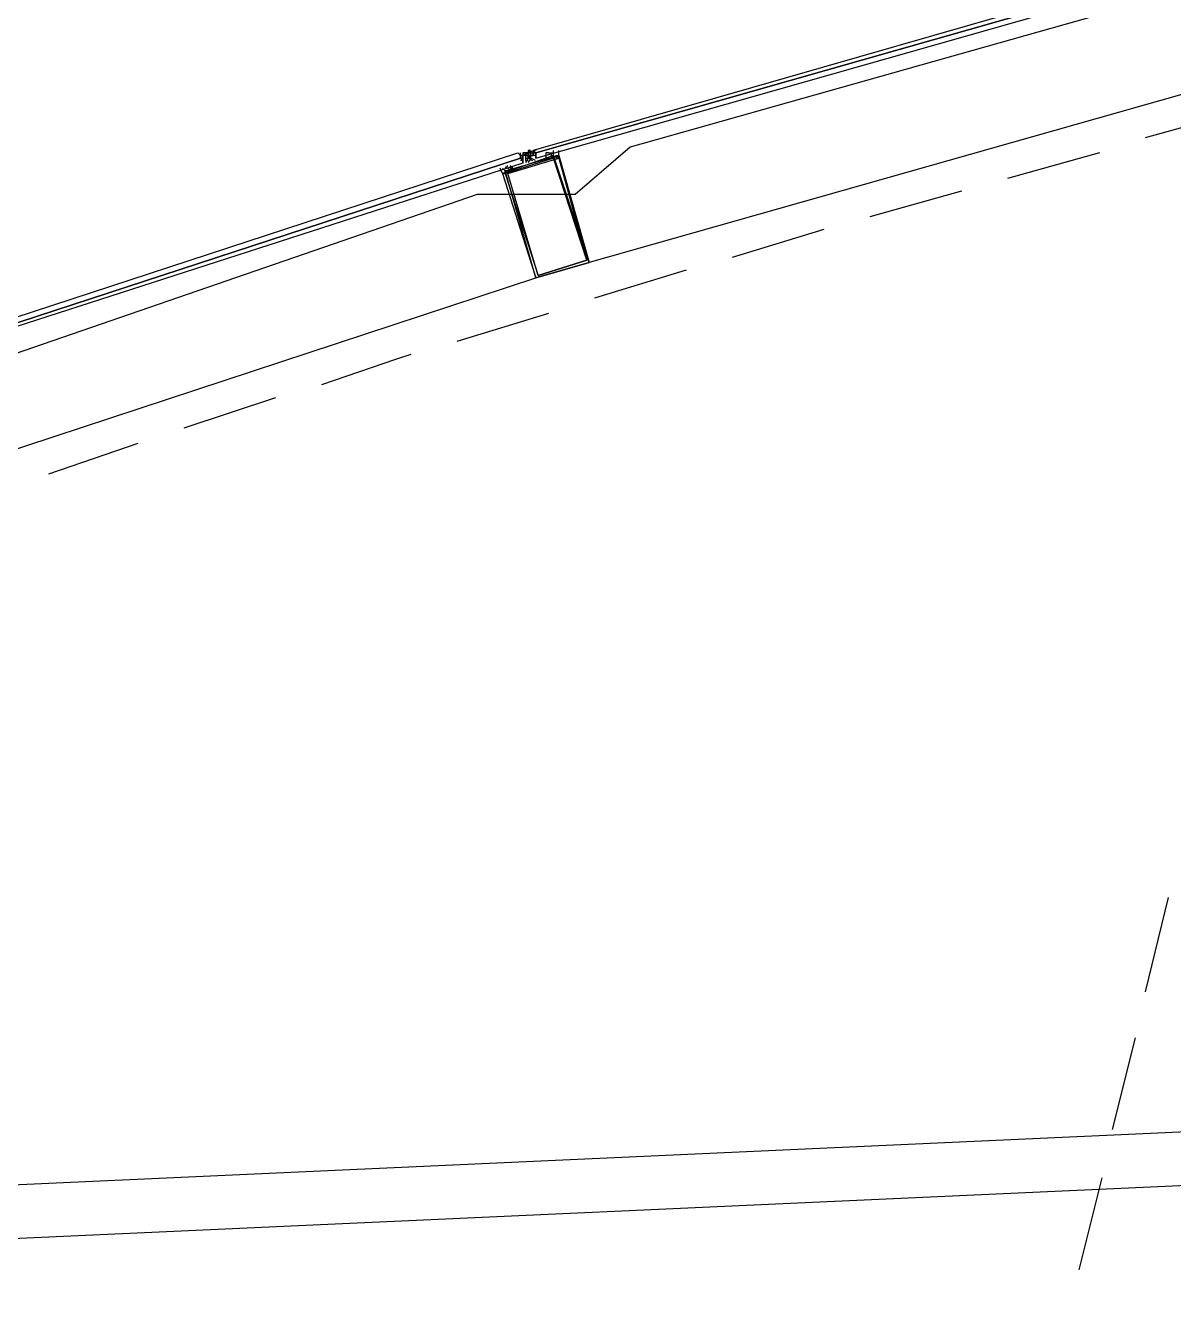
# Model space of a CAD drawing. Header units: feet. Extents: x -84 to 198, y -22 to 181.
# Drawn here: x 53.32 to 59.32, y 143.35 to 150.06 of the extents above; entities that cross this region are included whole.
import ezdxf

# ---------------------------------------------------------------- set-up
doc = ezdxf.new("R2010")
doc.units = ezdxf.units.FT
doc.layers.add('A-AREA-UNIDAD', color=30, linetype='CONTINUOUS')
doc.layers.add('A-LINEA', color=7, linetype='CONTINUOUS')

msp = doc.modelspace()

# ---------------------------------------------------------------- linework, layer by layer
at = {"layer": 'A-AREA-UNIDAD'}
msp.add_lwpolyline([(59.44, 150.2578), (56.48, 149.4222), (56.192, 149.1733), (55.68, 149.1733), (48.72, 146.7733), (48.608, 146.4889), (48.032, 146.4889), (44.992, 145.2622), (44.88, 144.9778), (44.08, 144.8533), (41.248, 143.5378), (41.2, 143.3422), (40.752, 143.3422), (37.68, 141.7778), (37.632, 141.4222), (37.04, 141.3689), (34.48, 139.2178), (34.432, 138.7733), (33.92, 138.6133), (31.872, 136.1422)], dxfattribs=at)
at = {"layer": 'A-LINEA'}
for p, q in [((59.84, 149.8311), (56.2667, 148.8178)), ((59.6533, 149.6044), (59.1733, 149.4711)), ((55.9067, 149.3778), (55.9067, 149.3911)), ((55.9067, 149.3911), (55.9067, 149.3911)), ((55.9067, 149.3911), (55.9067, 149.3911)), ((55.9067, 149.3911), (55.9067, 149.3911)), ((55.9067, 149.3911), (55.9067, 149.3911)), ((55.9067, 149.3911), (55.9067, 149.3911)), ((55.9111, 149.3778), (55.9663, 149.3958)), ((55.92, 149.3911), (55.92, 149.3911)), ((55.92, 149.3911), (55.9333, 149.3911)), ((55.92, 149.3911), (55.92, 149.3911)), ((55.92, 149.3911), (55.92, 149.3911)), ((55.92, 149.3911), (55.92, 149.3911)), ((55.92, 149.3911), (55.92, 149.3778)), ((55.92, 149.3911), (55.92, 149.3911)), ((55.9333, 149.3911), (55.92, 149.3911)), ((55.9333, 149.3911), (55.92, 149.3911)), ((55.92, 149.3911), (55.92, 149.3911)), ((55.92, 149.3911), (55.9333, 149.3911)), ((55.92, 149.3911), (55.92, 149.3911)), ((55.92, 149.3911), (55.9333, 149.3911)), ((55.9333, 149.3911), (55.9333, 149.3911)), ((55.9333, 149.3911), (55.9333, 149.3911)), ((55.9467, 149.3911), (55.9333, 149.3911)), ((55.9333, 149.3911), (55.9333, 149.3911)), ((55.9333, 149.3911), (55.9467, 149.3911)), ((55.9333, 149.3911), (55.9333, 149.3911)), ((55.9333, 149.3911), (55.9333, 149.3911)), ((55.9333, 149.3911), (55.9333, 149.3911)), ((55.9333, 149.3778), (55.9333, 149.3911)), ((55.9333, 149.3911), (55.9333, 149.3911)), ((55.9333, 149.3911), (55.9333, 149.3911)), ((55.9333, 149.3911), (55.9333, 149.3911)), ((55.9467, 149.3911), (55.9333, 149.3911)), ((55.9333, 149.3911), (55.9333, 149.3911)), ((55.9333, 149.3911), (55.9333, 149.3911)), ((55.9333, 149.3911), (55.9333, 149.3911)), ((55.9333, 149.3911), (55.9333, 149.3911)), ((55.9333, 149.3911), (55.9333, 149.3911)), ((55.9333, 149.3778), (55.9333, 149.3911)), ((55.9333, 149.3911), (55.9333, 149.3911)), ((55.9333, 149.3911), (55.9333, 149.3911)), ((55.9333, 149.3911), (55.9333, 149.3911)), ((55.9333, 149.3911), (55.9333, 149.3911)), ((55.9333, 149.3911), (55.9333, 149.3911)), ((55.9333, 149.3911), (55.9333, 149.3911)), ((55.9333, 149.3911), (55.9333, 149.3911)), ((55.9333, 149.3911), (55.9333, 149.3911)), ((55.9333, 149.3911), (55.9333, 149.3911)), ((55.9333, 149.3911), (55.9333, 149.3911)), ((55.9333, 149.3911), (55.9333, 149.3911)), ((55.9333, 149.3911), (55.9333, 149.3911)), ((55.9333, 149.3911), (55.9333, 149.3911)), ((55.9333, 149.3911), (55.9333, 149.3911)), ((55.9333, 149.3911), (55.9467, 149.3911)), ((55.9333, 149.3911), (55.9333, 149.3911)), ((55.9333, 149.3911), (55.9333, 149.3911)), ((55.9333, 149.3911), (55.9333, 149.3911)), ((55.9345, 149.3913), (55.9903, 149.4072)), ((55.9467, 149.4044), (55.9467, 149.4044)), ((55.9467, 149.4044), (55.9467, 149.4044)), ((55.9467, 149.4044), (55.9467, 149.4044)), ((55.9467, 149.4044), (55.9467, 149.3911)), ((55.96, 149.4044), (55.9467, 149.4044)), ((55.9467, 149.3911), (55.9467, 149.3911)), ((55.9467, 149.3911), (55.9467, 149.3911)), ((55.9467, 149.3911), (55.9467, 149.3911)), ((55.9467, 149.3911), (55.96, 149.3911)), ((55.9467, 149.3911), (55.9467, 149.3911)), ((55.9467, 149.3911), (55.9467, 149.3911)), ((55.9467, 149.3911), (55.9467, 149.3911)), ((55.9467, 149.3911), (55.9467, 149.3911)), ((55.9467, 149.3911), (55.96, 149.3911)), ((55.9467, 149.3778), (55.9467, 149.3911)), ((55.9467, 149.3911), (55.9467, 149.3911)), ((55.9467, 149.3911), (55.9467, 149.3911)), ((55.9467, 149.3911), (55.9467, 149.3911)), ((55.9467, 149.3911), (55.9467, 149.3911)), ((55.9467, 149.3911), (55.9467, 149.3911)), ((55.9467, 149.3911), (55.9467, 149.3911)), ((55.9467, 149.3911), (55.9467, 149.3911)), ((55.9467, 149.3911), (55.9467, 149.3911)), ((55.9467, 149.3911), (55.9467, 149.3911)), ((55.9467, 149.3911), (55.9467, 149.3911)), ((55.9467, 149.3911), (55.9467, 149.3911)), ((55.9467, 149.3911), (55.9467, 149.3911)), ((55.9467, 149.3911), (55.9467, 149.3911)), ((55.9467, 149.3911), (55.9467, 149.3911)), ((55.96, 149.3911), (55.9467, 149.3911)), ((55.96, 149.3911), (55.9467, 149.3911)), ((55.9467, 149.3911), (55.9467, 149.3911)), ((55.9467, 149.3911), (55.9467, 149.3911)), ((55.9467, 149.3911), (55.9467, 149.3911)), ((55.9467, 149.3911), (55.9467, 149.3911)), ((55.9467, 149.3911), (55.9467, 149.3911)), ((55.9467, 149.3911), (55.9467, 149.3911)), ((55.9467, 149.3911), (55.9467, 149.3911)), ((55.9467, 149.3911), (55.9467, 149.3911)), ((55.9467, 149.3911), (55.9467, 149.3911)), ((55.9467, 149.3911), (55.9467, 149.3911)), ((55.9467, 149.3911), (55.9467, 149.3911)), ((55.9467, 149.3911), (55.9467, 149.3911)), ((55.9467, 149.3911), (55.9467, 149.3911)), ((55.9467, 149.3911), (55.9467, 149.3911)), ((55.9467, 149.3911), (55.9467, 149.3911)), ((55.9467, 149.3911), (55.9467, 149.3911)), ((55.9467, 149.3911), (55.9467, 149.3911)), ((55.9467, 149.3911), (55.9467, 149.3911)), ((55.9467, 149.3911), (55.9467, 149.3911)), ((55.9467, 149.3911), (55.9467, 149.3911)), ((55.9467, 149.3911), (55.9467, 149.3911)), ((55.9467, 149.3911), (55.9467, 149.3911)), ((55.9467, 149.3911), (55.9467, 149.3911)), ((55.9467, 149.3911), (55.9467, 149.3911)), ((55.9467, 149.3911), (55.9467, 149.3911)), ((55.96, 149.4044), (55.96, 149.4044)), ((55.96, 149.3911), (55.96, 149.4044)), ((55.96, 149.4044), (55.96, 149.4044)), ((55.96, 149.4044), (55.96, 149.4044)), ((55.96, 149.4044), (55.96, 149.4044)), ((55.96, 149.3911), (55.96, 149.3911)), ((55.96, 149.3778), (55.96, 149.3911)), ((55.96, 149.3911), (55.96, 149.3911)), ((55.96, 149.3778), (55.96, 149.3911)), ((55.96, 149.3911), (55.96, 149.3911)), ((55.96, 149.3911), (55.96, 149.3911)), ((55.96, 149.3911), (55.96, 149.3911)), ((55.96, 149.3911), (55.96, 149.3911)), ((55.96, 149.3911), (55.96, 149.3911)), ((55.96, 149.3911), (55.96, 149.3911)), ((55.96, 149.3778), (55.96, 149.3911)), ((55.96, 149.3911), (55.96, 149.3911)), ((55.96, 149.3911), (55.96, 149.3911)), ((55.96, 149.3911), (55.96, 149.3911)), ((55.96, 149.3911), (55.96, 149.3911)), ((55.96, 149.3911), (55.96, 149.3911)), ((55.96, 149.3911), (55.96, 149.3911)), ((55.96, 149.3911), (55.96, 149.3911)), ((55.96, 149.3911), (55.96, 149.3911)), ((55.96, 149.3911), (55.96, 149.3911)), ((55.96, 149.3911), (55.9733, 149.3911)), ((55.96, 149.3911), (55.9733, 149.3911)), ((55.96, 149.3911), (55.96, 149.3911)), ((55.96, 149.3911), (55.96, 149.3911)), ((55.96, 149.3911), (55.96, 149.3911)), ((55.96, 149.3911), (55.96, 149.3911)), ((55.96, 149.3911), (55.96, 149.3911)), ((55.96, 149.3911), (55.96, 149.3911)), ((55.96, 149.3911), (55.96, 149.3911)), ((55.96, 149.3911), (55.96, 149.3911)), ((55.96, 149.3911), (55.96, 149.3911)), ((55.96, 149.3911), (55.96, 149.3911)), ((55.96, 149.3911), (55.96, 149.3911)), ((55.9733, 149.4044), (55.9733, 149.4044)), ((55.9733, 149.4044), (55.9733, 149.4044)), ((55.9733, 149.4044), (55.9733, 149.4044)), ((55.9733, 149.4044), (55.9733, 149.4044)), ((55.9733, 149.4044), (55.9733, 149.4044)), ((55.9733, 149.4044), (55.9733, 149.4044)), ((55.9733, 149.4044), (55.9733, 149.4044)), ((55.9733, 149.4044), (55.9733, 149.4044)), ((55.9733, 149.3911), (55.9733, 149.4044)), ((55.9733, 149.4044), (55.9733, 149.4044)), ((55.9733, 149.4044), (55.9733, 149.4044)), ((55.9733, 149.3911), (55.9733, 149.4044)), ((55.9733, 149.3911), (55.9733, 149.4044)), ((55.9733, 149.4044), (55.9733, 149.4044)), ((55.9733, 149.4044), (55.9733, 149.4044)), ((55.9733, 149.4044), (55.9733, 149.4044)), ((55.9733, 149.4044), (55.9733, 149.4044)), ((55.9733, 149.4044), (55.9733, 149.4044)), ((55.9733, 149.4044), (55.9733, 149.4044)), ((55.9733, 149.4044), (55.9733, 149.4044)), ((55.9733, 149.3911), (55.9733, 149.3911)), ((55.9733, 149.3911), (55.9733, 149.3911)), ((55.9733, 149.3911), (55.9867, 149.3911)), ((55.9733, 149.3911), (55.9733, 149.3911)), ((55.9733, 149.3911), (55.9867, 149.3911)), ((55.9733, 149.3911), (55.9733, 149.3911)), ((55.9733, 149.3911), (55.9733, 149.3911)), ((55.9733, 149.3911), (55.9733, 149.3911)), ((55.9733, 149.3911), (55.9733, 149.3911)), ((55.9733, 149.3911), (55.9733, 149.3911)), ((55.9733, 149.3911), (55.9733, 149.3911)), ((55.9733, 149.3911), (55.9733, 149.3911)), ((55.9733, 149.3911), (55.9733, 149.3911)), ((55.9733, 149.3911), (55.9733, 149.3911)), ((55.9733, 149.3911), (55.9733, 149.3911)), ((55.9733, 149.3911), (55.9733, 149.3778)), ((55.9733, 149.3911), (55.9733, 149.3778)), ((55.9733, 149.3911), (55.9733, 149.3911)), ((55.9733, 149.3911), (55.9733, 149.3911)), ((55.9733, 149.3911), (55.9733, 149.3911)), ((55.9733, 149.3911), (55.9733, 149.3911)), ((55.9733, 149.3911), (55.9733, 149.3911)), ((55.9733, 149.3911), (55.9733, 149.3911)), ((55.9733, 149.3911), (55.9733, 149.3911)), ((55.9733, 149.3911), (55.9733, 149.3911)), ((55.9733, 149.3778), (55.9733, 149.3911)), ((55.9867, 149.3911), (55.9867, 149.3911)), ((55.9867, 149.3911), (55.9867, 149.3911)), ((56.08, 149.3911), (56.08, 149.3911)), ((56.08, 149.3911), (56.08, 149.3911)), ((58.9333, 149.3911), (58.4533, 149.2578)), ((55.84, 149.3244), (55.8267, 149.3111)), ((55.8267, 149.3244), (55.8267, 149.3244)), ((55.9067, 149.3778), (55.9067, 149.3778)), ((55.9067, 149.3778), (55.9067, 149.3778)), ((55.9067, 149.3778), (55.9067, 149.3778)), ((55.9067, 149.3778), (55.92, 149.3778)), ((55.9067, 149.3778), (55.9067, 149.3778)), ((55.9067, 149.3778), (55.9067, 149.3778)), ((55.9067, 149.3778), (55.9067, 149.3778)), ((55.9067, 149.3778), (55.9067, 149.3778)), ((55.9067, 149.3778), (55.9067, 149.3778)), ((55.9067, 149.3778), (55.9067, 149.3778)), ((55.9067, 149.3778), (55.9067, 149.3778)), ((55.9067, 149.3778), (55.9067, 149.3778)), ((55.9067, 149.3778), (55.9067, 149.3778)), ((55.9067, 149.3778), (55.9067, 149.3778)), ((55.9067, 149.3778), (55.9067, 149.3778)), ((55.9067, 149.3778), (55.9067, 149.3778)), ((55.9067, 149.3778), (55.9067, 149.3778)), ((55.9067, 149.3778), (55.9067, 149.3778)), ((55.92, 149.3644), (55.9067, 149.3644)), ((55.9067, 149.3644), (55.9067, 149.3644)), ((55.9067, 149.3644), (55.9067, 149.3644)), ((55.9067, 149.3644), (55.9067, 149.3644)), ((55.9067, 149.3644), (55.9067, 149.3644)), ((55.92, 149.3644), (55.9067, 149.3644)), ((55.9067, 149.3644), (55.9067, 149.3644)), ((55.9067, 149.3644), (55.9067, 149.3644)), ((55.9067, 149.3644), (55.9067, 149.3644)), ((55.92, 149.3511), (55.9067, 149.3511)), ((55.92, 149.3778), (55.92, 149.3778)), ((55.92, 149.3778), (55.92, 149.3778)), ((55.92, 149.3778), (55.92, 149.3778)), ((55.92, 149.3778), (55.92, 149.3778)), ((55.9333, 149.3778), (55.92, 149.3778)), ((55.92, 149.3778), (55.92, 149.3778)), ((55.92, 149.3778), (55.92, 149.3778)), ((55.92, 149.3778), (55.92, 149.3778)), ((55.92, 149.3778), (55.92, 149.3778)), ((55.92, 149.3778), (55.92, 149.3778)), ((55.92, 149.3778), (55.92, 149.3778)), ((55.92, 149.3778), (55.92, 149.3778)), ((55.9333, 149.3778), (55.92, 149.3778)), ((55.92, 149.3778), (55.92, 149.3778)), ((55.92, 149.3778), (55.92, 149.3778)), ((55.92, 149.3778), (55.92, 149.3778)), ((55.9333, 149.3778), (55.92, 149.3778)), ((55.92, 149.3778), (55.92, 149.3778)), ((55.92, 149.3778), (55.92, 149.3778)), ((55.92, 149.3778), (55.92, 149.3778)), ((55.92, 149.3778), (55.92, 149.3778)), ((55.92, 149.3778), (55.92, 149.3778)), ((55.92, 149.3778), (55.92, 149.3778)), ((55.9333, 149.3778), (55.92, 149.3778)), ((55.92, 149.3778), (55.92, 149.3778)), ((55.92, 149.3778), (55.92, 149.3644)), ((55.92, 149.3778), (55.92, 149.3778)), ((55.92, 149.3778), (55.92, 149.3778)), ((55.92, 149.3778), (55.92, 149.3644)), ((55.92, 149.3778), (55.92, 149.3778)), ((55.92, 149.3778), (55.92, 149.3778)), ((55.92, 149.3644), (55.92, 149.3778)), ((55.92, 149.3644), (55.92, 149.3644)), ((55.92, 149.3644), (55.92, 149.3644)), ((55.92, 149.3644), (55.92, 149.3644)), ((55.92, 149.3644), (55.92, 149.3644)), ((55.92, 149.3644), (55.92, 149.3644)), ((55.92, 149.3644), (55.92, 149.3644)), ((55.92, 149.3644), (55.92, 149.3644)), ((55.92, 149.3644), (55.92, 149.3644)), ((55.92, 149.3644), (55.92, 149.3644)), ((55.92, 149.3644), (55.92, 149.3644)), ((55.92, 149.3644), (55.92, 149.3644)), ((55.92, 149.3644), (55.92, 149.3644)), ((55.92, 149.3644), (55.92, 149.3644)), ((55.92, 149.3644), (55.92, 149.3644)), ((55.92, 149.3644), (55.92, 149.3511)), ((55.92, 149.3644), (55.92, 149.3644)), ((55.92, 149.3644), (55.92, 149.3644)), ((55.92, 149.3644), (55.92, 149.3644)), ((55.92, 149.3644), (55.92, 149.3644)), ((55.92, 149.3644), (55.92, 149.3644)), ((55.92, 149.3644), (55.92, 149.3644)), ((55.92, 149.3511), (55.92, 149.3511)), ((55.92, 149.3511), (55.92, 149.3511)), ((55.92, 149.3511), (55.92, 149.3511)), ((55.92, 149.3511), (55.92, 149.3511)), ((55.92, 149.3511), (55.92, 149.3511)), ((55.92, 149.3511), (55.92, 149.3511)), ((55.92, 149.3511), (55.92, 149.3511)), ((55.92, 149.3511), (55.92, 149.3511)), ((55.92, 149.3511), (55.92, 149.3511)), ((55.92, 149.3511), (55.92, 149.3511)), ((55.92, 149.3511), (55.92, 149.3511)), ((55.92, 149.3511), (55.92, 149.3511)), ((55.92, 149.3378), (55.92, 149.3378)), ((55.9333, 149.3778), (55.9333, 149.3778)), ((55.9333, 149.3778), (55.9333, 149.3778)), ((55.9333, 149.3778), (55.9333, 149.3778)), ((55.9333, 149.3778), (55.9467, 149.3778)), ((55.9333, 149.3778), (55.9333, 149.3778)), ((55.9333, 149.3778), (55.9333, 149.3778)), ((55.9333, 149.3778), (55.9333, 149.3778)), ((55.9333, 149.3778), (55.9333, 149.3778)), ((55.9333, 149.3778), (55.9333, 149.3778)), ((55.9333, 149.3778), (55.9333, 149.3778)), ((55.9333, 149.3778), (55.9333, 149.3778)), ((55.9333, 149.3778), (55.9333, 149.3778)), ((55.9333, 149.3778), (55.9333, 149.3778)), ((55.9333, 149.3778), (55.9333, 149.3778)), ((55.9333, 149.3778), (55.9333, 149.3778)), ((55.9333, 149.3778), (55.9333, 149.3778)), ((55.9333, 149.3778), (55.9333, 149.3778)), ((55.9333, 149.3778), (55.9333, 149.3778)), ((55.9333, 149.3778), (55.9333, 149.3778)), ((55.9333, 149.3778), (55.9333, 149.3778)), ((55.9333, 149.3778), (55.9333, 149.3778)), ((55.9333, 149.3778), (55.9333, 149.3778)), ((55.9333, 149.3778), (55.9333, 149.3778)), ((55.9333, 149.3778), (55.9333, 149.3778)), ((55.9333, 149.3778), (55.9333, 149.3778)), ((55.9333, 149.3778), (55.9333, 149.3778)), ((55.9333, 149.3778), (55.9333, 149.3778)), ((55.9333, 149.3778), (55.9333, 149.3778)), ((55.9333, 149.3778), (55.9333, 149.3778)), ((55.9467, 149.3778), (55.9333, 149.3778)), ((55.9333, 149.3778), (55.9333, 149.3778)), ((55.9333, 149.3778), (55.9333, 149.3778)), ((55.9333, 149.3778), (55.9333, 149.3778)), ((55.9333, 149.3778), (55.9333, 149.3778)), ((55.9333, 149.3778), (55.9333, 149.3644)), ((55.9333, 149.3778), (55.9333, 149.3778)), ((55.9333, 149.3778), (55.9333, 149.3778)), ((55.9333, 149.3778), (55.9333, 149.3778)), ((55.9333, 149.3778), (55.9333, 149.3778)), ((55.9333, 149.3778), (55.9333, 149.3644)), ((55.9333, 149.3778), (55.9333, 149.3778)), ((55.9333, 149.3778), (55.9333, 149.3778)), ((55.9333, 149.3778), (55.9333, 149.3778)), ((55.9333, 149.3778), (55.9333, 149.3644)), ((55.9333, 149.3778), (55.9333, 149.3778)), ((55.9333, 149.3778), (55.9333, 149.3778)), ((55.9333, 149.3778), (55.9333, 149.3778)), ((55.9333, 149.3778), (55.9333, 149.3778)), ((55.9333, 149.3778), (55.9333, 149.3778)), ((55.9333, 149.3778), (55.9333, 149.3778)), ((55.9333, 149.3778), (55.9333, 149.3778)), ((55.9333, 149.3778), (55.9467, 149.3778)), ((55.9333, 149.3778), (55.9333, 149.3778)), ((55.9333, 149.3778), (55.9333, 149.3778)), ((55.9333, 149.3778), (55.9333, 149.3778)), ((55.9333, 149.3778), (55.9333, 149.3778)), ((55.9333, 149.3778), (55.9333, 149.3778)), ((55.9333, 149.3644), (55.9333, 149.3644)), ((55.9333, 149.3644), (55.9333, 149.3644)), ((55.9333, 149.3644), (55.9333, 149.3644)), ((55.9333, 149.3644), (55.9333, 149.3644)), ((55.9333, 149.3644), (55.9333, 149.3644)), ((55.9333, 149.3644), (55.9467, 149.3644)), ((55.9333, 149.3644), (55.9333, 149.3644)), ((55.9333, 149.3644), (55.9333, 149.3644)), ((55.9333, 149.3644), (55.9333, 149.3644)), ((55.9333, 149.3644), (55.9333, 149.3644)), ((55.9333, 149.3644), (55.9333, 149.3644)), ((55.9333, 149.3644), (55.9333, 149.3644)), ((55.9333, 149.3644), (55.9333, 149.3644)), ((55.9333, 149.3644), (55.9467, 149.3644)), ((55.9333, 149.3644), (55.9333, 149.3644)), ((55.9333, 149.3644), (55.9333, 149.3511)), ((55.9333, 149.3644), (55.9333, 149.3644)), ((55.9333, 149.3644), (55.9333, 149.3644)), ((55.9333, 149.3644), (55.9333, 149.3644)), ((55.9333, 149.3511), (55.9333, 149.3511)), ((55.9467, 149.3778), (55.9467, 149.3778)), ((55.9467, 149.3778), (55.9467, 149.3778)), ((55.9467, 149.3778), (55.9467, 149.3778)), ((55.9467, 149.3644), (55.9467, 149.3778)), ((55.9467, 149.3778), (55.9467, 149.3778)), ((55.9467, 149.3778), (55.9467, 149.3778)), ((55.9467, 149.3778), (55.9467, 149.3778)), ((55.9467, 149.3778), (55.9467, 149.3778)), ((55.9467, 149.3778), (55.9467, 149.3778)), ((55.9467, 149.3778), (55.9467, 149.3778)), ((55.9467, 149.3778), (55.9467, 149.3778)), ((55.9467, 149.3778), (55.9467, 149.3778)), ((55.9467, 149.3778), (55.9467, 149.3778)), ((55.9467, 149.3778), (55.9467, 149.3778)), ((55.9467, 149.3778), (55.9467, 149.3778)), ((55.9467, 149.3778), (55.9467, 149.3778)), ((55.9467, 149.3778), (55.9467, 149.3778)), ((55.9467, 149.3778), (55.9467, 149.3778)), ((55.9467, 149.3778), (55.9467, 149.3778)), ((55.9467, 149.3778), (55.9467, 149.3778)), ((55.9467, 149.3778), (55.9467, 149.3644)), ((55.9467, 149.3778), (55.9467, 149.3778)), ((55.9467, 149.3778), (55.9467, 149.3778)), ((55.9467, 149.3778), (55.9467, 149.3778)), ((55.96, 149.3778), (55.9467, 149.3778)), ((55.96, 149.3778), (55.9467, 149.3778)), ((55.9467, 149.3778), (55.9467, 149.3778)), ((55.96, 149.3778), (55.9467, 149.3778)), ((55.9467, 149.3778), (55.9467, 149.3778)), ((55.9467, 149.3778), (55.9467, 149.3778)), ((55.9467, 149.3778), (55.9467, 149.3778)), ((55.96, 149.3778), (55.9467, 149.3778)), ((55.9467, 149.3778), (55.9467, 149.3778)), ((55.9467, 149.3778), (55.9467, 149.3778)), ((55.9467, 149.3778), (55.9467, 149.3778)), ((55.96, 149.3778), (55.9467, 149.3778)), ((55.9467, 149.3778), (55.9467, 149.3778)), ((55.9467, 149.3778), (55.9467, 149.3778)), ((55.9467, 149.3778), (55.9467, 149.3778)), ((55.9467, 149.3778), (55.9467, 149.3778)), ((55.9467, 149.3778), (55.9467, 149.3778)), ((55.9467, 149.3778), (55.9467, 149.3778)), ((55.9467, 149.3778), (55.9467, 149.3778)), ((55.9467, 149.3778), (55.9467, 149.3778)), ((55.9467, 149.3778), (55.9467, 149.3778)), ((55.9467, 149.3778), (55.9467, 149.3778)), ((55.9467, 149.3778), (55.9467, 149.3778)), ((55.9467, 149.3778), (55.9467, 149.3778)), ((55.9467, 149.3778), (55.9467, 149.3778)), ((55.9467, 149.3778), (55.9467, 149.3778)), ((55.9467, 149.3644), (55.9467, 149.3644)), ((55.9467, 149.3644), (55.9467, 149.3644)), ((55.9467, 149.3644), (55.9467, 149.3644)), ((55.9467, 149.3644), (55.9467, 149.3644)), ((55.9467, 149.3644), (55.9467, 149.3644)), ((55.9467, 149.3644), (55.9467, 149.3644)), ((55.9467, 149.3644), (55.9467, 149.3644)), ((55.96, 149.3778), (55.96, 149.3778)), ((55.96, 149.3778), (55.96, 149.3778)), ((55.96, 149.3778), (55.96, 149.3778)), ((55.96, 149.3778), (55.96, 149.3778)), ((55.96, 149.3778), (55.96, 149.3778)), ((55.9733, 149.3778), (55.96, 149.3778)), ((55.96, 149.3778), (55.9733, 149.3778)), ((55.96, 149.3778), (55.96, 149.3778)), ((55.96, 149.3778), (55.96, 149.3778)), ((55.96, 149.3778), (55.96, 149.3778)), ((55.96, 149.3778), (55.96, 149.3778)), ((55.96, 149.3778), (55.96, 149.3778)), ((55.96, 149.3778), (55.96, 149.3778)), ((55.96, 149.3778), (55.96, 149.3778)), ((55.96, 149.3778), (55.96, 149.3778)), ((55.96, 149.3778), (55.96, 149.3778)), ((55.96, 149.3778), (55.96, 149.3778)), ((55.96, 149.3778), (55.96, 149.3778)), ((55.96, 149.3778), (55.96, 149.3778)), ((55.96, 149.3644), (55.96, 149.3778)), ((55.96, 149.3778), (55.96, 149.3778)), ((55.96, 149.3778), (55.96, 149.3778)), ((55.96, 149.3778), (55.96, 149.3778)), ((55.96, 149.3778), (55.96, 149.3778)), ((55.96, 149.3778), (55.96, 149.3778)), ((55.96, 149.3778), (55.96, 149.3778)), ((55.96, 149.3778), (55.96, 149.3778)), ((55.96, 149.3778), (55.96, 149.3778)), ((55.96, 149.3778), (55.96, 149.3778)), ((55.96, 149.3778), (55.96, 149.3778)), ((55.96, 149.3778), (55.96, 149.3778)), ((55.96, 149.3644), (55.96, 149.3644)), ((55.96, 149.3644), (55.96, 149.3644)), ((55.96, 149.3644), (55.96, 149.3644)), ((55.96, 149.3644), (55.96, 149.3644)), ((55.96, 149.3644), (55.96, 149.3644)), ((55.96, 149.3644), (55.96, 149.3644)), ((55.96, 149.3644), (55.96, 149.3644)), ((55.96, 149.3644), (55.96, 149.3644)), ((55.96, 149.3644), (55.96, 149.3644)), ((55.96, 149.3644), (55.96, 149.3644)), ((55.96, 149.3644), (55.96, 149.3644)), ((55.9867, 149.3778), (55.9733, 149.3778)), ((55.9733, 149.3778), (55.9733, 149.3778)), ((55.9733, 149.3778), (55.9733, 149.3778)), ((55.9733, 149.3778), (55.9733, 149.3778)), ((55.9733, 149.3778), (55.9733, 149.3778)), ((55.9733, 149.3778), (55.9733, 149.3778)), ((55.9733, 149.3778), (55.9733, 149.3778)), ((55.9733, 149.3778), (55.9733, 149.3778)), ((55.9733, 149.3778), (55.9733, 149.3778)), ((55.9733, 149.3778), (55.9733, 149.3778)), ((55.9733, 149.3778), (55.9733, 149.3778)), ((55.9733, 149.3778), (55.9733, 149.3778)), ((55.9733, 149.3778), (55.9733, 149.3778)), ((55.9733, 149.3778), (55.9733, 149.3778)), ((55.9733, 149.3778), (55.9733, 149.3778)), ((55.9733, 149.3778), (55.9733, 149.3778)), ((55.9733, 149.3778), (55.9733, 149.3778)), ((55.9733, 149.3778), (55.9733, 149.3778)), ((55.9867, 149.3778), (55.9867, 149.3778)), ((55.9867, 149.3778), (55.9867, 149.3778)), ((55.9867, 149.3778), (55.9867, 149.3778)), ((55.9867, 149.3778), (55.9867, 149.3778)), ((55.9867, 149.3778), (55.9867, 149.3778)), ((55.9867, 149.3778), (55.9867, 149.3778)), ((55.9867, 149.3778), (55.9867, 149.3778)), ((55.9867, 149.3644), (55.9867, 149.3644)), ((55.9867, 149.3644), (55.9867, 149.3644)), ((55.9867, 149.3644), (55.9867, 149.3644)), ((55.9867, 149.3644), (55.9867, 149.3644)), ((55.9867, 149.3644), (55.9867, 149.3644)), ((55.9867, 149.3644), (55.9867, 149.3644)), ((56.0667, 149.3778), (56.0667, 149.3778)), ((56.08, 149.3644), (56.0667, 149.3778)), ((55.8267, 149.3111), (55.8267, 149.3111)), ((58.2133, 149.1911), (57.7333, 149.0578)), ((57.4933, 148.9911), (57.0133, 148.8444)), ((52.4667, 147.5778), (55.9867, 148.7378)), ((56.7733, 148.7778), (56.2933, 148.6311)), ((56.0533, 148.5511), (55.5733, 148.4044)), ((54.6267, 148.1111), (54.1467, 147.9511)), ((53.9067, 147.8711), (53.44, 147.7111)), ((137.2414, 147.8002), (39.8639, 143.3866)), ((137.0738, 147.512), (40.0569, 143.1148)), ((59.2933, 145.4978), (59.1733, 145.0044)), ((59.12, 144.7644), (59, 144.2844)), ((58.9467, 144.0311), (58.8267, 143.5511))]:
    msp.add_line(p, q, dxfattribs=at)
for points in [[(59.7733, 150.4978), (55.9733, 149.4044), (55.9867, 149.3911), (59.7733, 150.4711), (59.7733, 150.4844), (59.7733, 150.4978)], [(59.7733, 150.4711), (55.9867, 149.3911), (55.9867, 149.3778), (55.9867, 149.3644), (59.7867, 150.4444), (59.7867, 150.4578), (59.7733, 150.4711)], [(52.1467, 148.1644), (55.8933, 149.3911), (55.9067, 149.3778), (55.9067, 149.3644), (52.16, 148.1378), (52.1467, 148.1511), (52.1467, 148.1644)], [(55.92, 149.3378), (55.92, 149.3511), (55.9067, 149.3644), (55.9067, 149.3778), (55.8933, 149.3911)], [(55.92, 149.3911), (55.92, 149.3778), (55.9067, 149.3778)], [(55.92, 149.3778), (55.9067, 149.3778), (55.9067, 149.3911)], [(55.9333, 149.3778), (55.9333, 149.3911), (55.9467, 149.3911)], [(55.9333, 149.3911), (55.9333, 149.3778), (55.9333, 149.3644), (55.9333, 149.3511), (55.9467, 149.3511)], [(55.9467, 149.4044), (55.96, 149.3911), (55.96, 149.3778), (55.96, 149.3644), (55.96, 149.3511)], [(55.9467, 149.3778), (55.9467, 149.3778), (55.9467, 149.3911)], [(55.96, 149.3911), (55.9467, 149.3911), (55.9467, 149.3778)], [(55.9467, 149.3778), (55.9467, 149.3778), (55.9467, 149.3778), (55.9467, 149.3911), (55.9467, 149.3911), (55.9467, 149.3911)], [(55.9867, 149.3644), (55.9867, 149.3778), (55.9867, 149.3911), (55.9733, 149.3911), (55.9733, 149.4044)], [(56.0533, 149.3911), (56.0533, 149.3911), (56.04, 149.3911), (56.04, 149.3911), (56.04, 149.3644), (56.04, 149.3644), (56.0667, 149.3644), (56.0667, 149.3644), (56.0667, 149.3644), (56.0667, 149.3644), (56.0667, 149.3644), (56.0667, 149.3644)], [(56.0533, 149.3911), (56.0667, 149.3911), (56.0667, 149.3911), (56.08, 149.3911)], [(56.0667, 149.3911), (56.0667, 149.3911), (56.0667, 149.3911), (56.0667, 149.3644), (56.0667, 149.3644), (56.0933, 149.3778), (56.0933, 149.3778), (56.0933, 149.3644), (56.0933, 149.3644), (56.0933, 149.3644), (56.0933, 149.3644), (56.0933, 149.3644), (56.1067, 149.3644), (56.1067, 149.3778), (56.0933, 149.3644), (56.0933, 149.3778), (56.0933, 149.3778), (56.1067, 149.3778), (56.1067, 149.3778), (56.1067, 149.4044), (56.1067, 149.4044), (56.1067, 149.4044)], [(56.08, 149.3644), (56.08, 149.3644), (56.08, 149.3644), (56.08, 149.3644), (56.08, 149.3644), (56.08, 149.3778), (56.08, 149.3778), (56.08, 149.3778), (56.08, 149.3778), (56.08, 149.4044), (56.08, 149.4044), (56.08, 149.4044)], [(56.0933, 149.3911), (56.0933, 149.3911), (56.0933, 149.3911)], [(52.16, 148.1378), (55.9067, 149.3644), (55.92, 149.3511), (55.92, 149.3378), (52.16, 148.1244), (52.16, 148.1378)], [(55.9867, 148.7378), (56.2667, 148.8178), (56.08, 149.3778), (55.8133, 149.2844), (55.9867, 148.7378)], [(56.2667, 148.8178), (55.9867, 148.7378), (55.8267, 149.2978), (56.1067, 149.3778), (56.2667, 148.8178)], [(56, 148.7511), (56.2533, 148.8311), (56.08, 149.3644), (55.8267, 149.2844), (56, 148.7511)], [(55.8267, 149.3244), (55.8267, 149.3244), (55.8267, 149.3244)], [(56.2533, 148.8311), (56, 148.7511), (55.84, 149.2844), (56.1067, 149.3644), (56.2533, 148.8311)], [(55.84, 149.3244), (55.84, 149.3244), (55.84, 149.3244)], [(55.8533, 149.3111), (55.8667, 149.3111), (55.8667, 149.3111), (55.8533, 149.3244), (55.8533, 149.3244), (55.8533, 149.3244), (55.8533, 149.3244)], [(55.9723, 149.3507), (55.9477, 149.3636), (55.934, 149.3394)], [(55.9467, 149.3778), (55.96, 149.3778), (55.9467, 149.3644)], [(55.9855, 149.3511), (55.9606, 149.3635), (55.9474, 149.339)], [(56.0667, 149.3644), (56.0667, 149.3644), (56.0667, 149.3644)], [(55.84, 149.3111), (55.84, 149.3111), (55.8533, 149.2978), (55.8533, 149.2978), (55.8267, 149.2978), (55.8267, 149.2978), (55.8267, 149.2844), (55.8267, 149.2844), (55.8267, 149.2844), (55.8267, 149.2844), (55.8267, 149.2844), (55.8133, 149.2844), (55.8133, 149.2844), (55.8267, 149.2844), (55.8133, 149.2844), (55.8133, 149.2844), (55.8133, 149.2844), (55.8133, 149.2844), (55.8, 149.3111), (55.8, 149.3111), (55.8, 149.3111)], [(55.84, 149.2978), (55.84, 149.2978), (55.84, 149.2978), (55.84, 149.2978), (55.84, 149.2978), (55.84, 149.2978), (55.84, 149.2978), (55.8267, 149.2978), (55.8267, 149.2978), (55.8133, 149.3111), (55.8133, 149.3111)], [(55.8133, 149.3111), (55.8133, 149.3111), (55.8133, 149.3111)], [(55.8267, 149.2844), (55.8267, 149.2844), (55.8267, 149.2844), (55.8267, 149.2844), (55.8267, 149.2978)], [(55.8533, 149.2978), (55.84, 149.2978), (55.84, 149.2978), (55.84, 149.2978), (55.84, 149.2978)], [(55.8533, 149.2978), (55.8533, 149.2978), (55.8533, 149.2978), (55.8533, 149.2978), (55.8533, 149.2978), (55.8533, 149.2978)], [(55.3333, 148.3378), (55.2533, 148.3111), (54.8667, 148.1778)]]:
    msp.add_lwpolyline(points, dxfattribs=at)
msp.add_lwpolyline([(56.0933, 149.3778), (56.0933, 149.3778), (56.0933, 149.3644), (56.0933, 149.3644)], close=True, dxfattribs=at)

doc.saveas('drawing.dxf')
